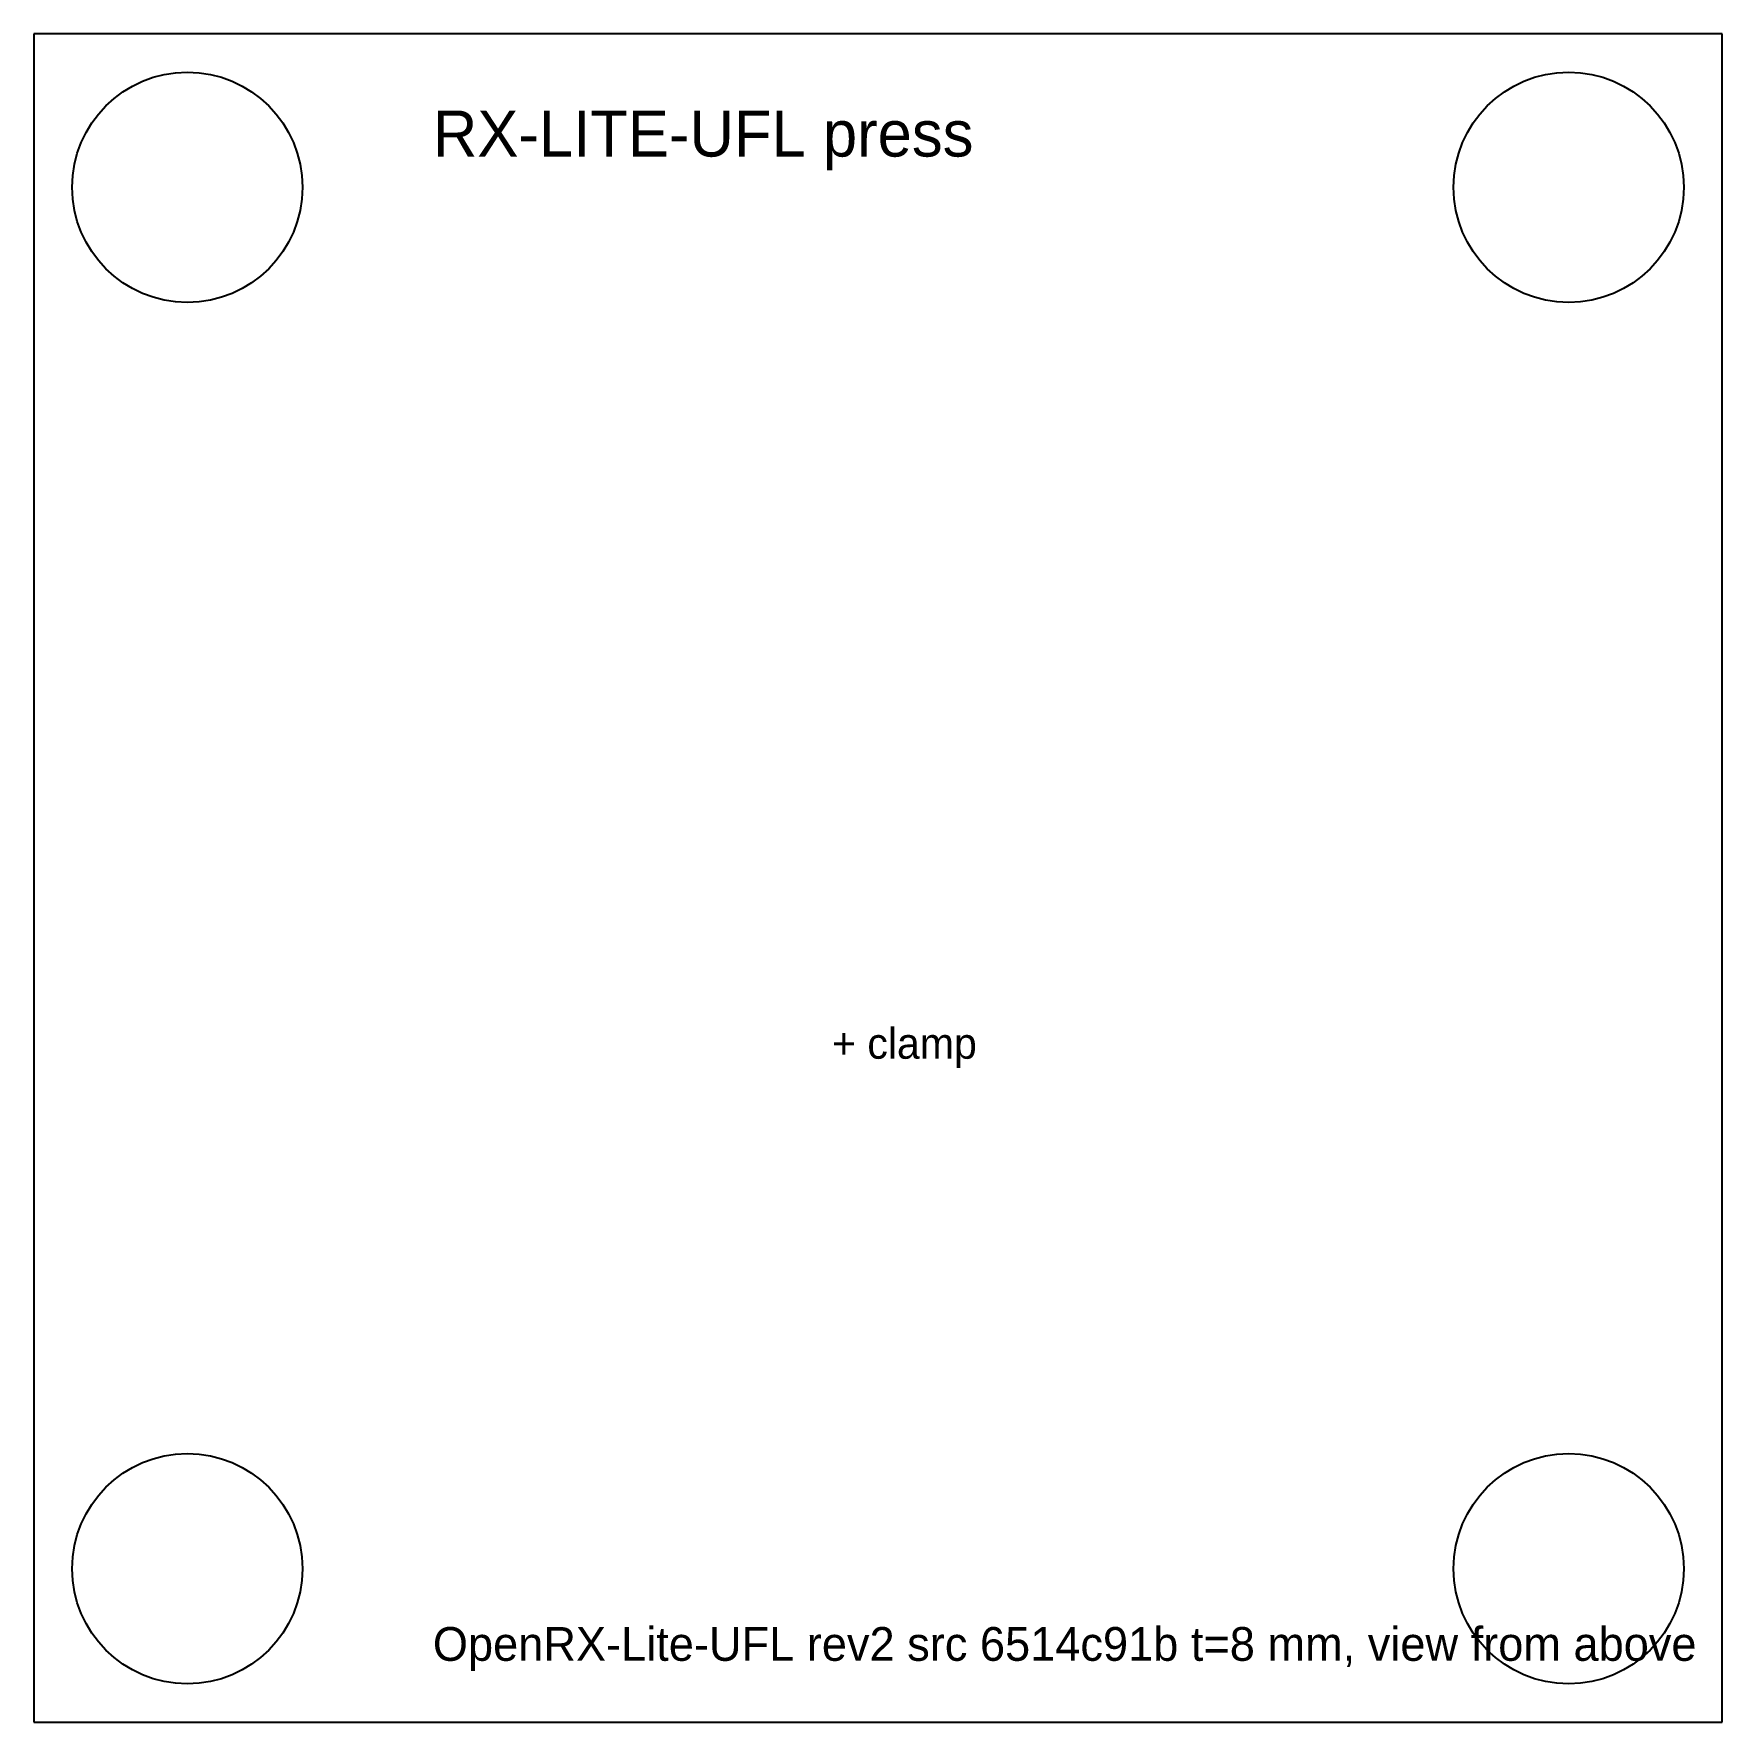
# Model space of a CAD drawing. Header units: millimetres. Extents: x -55 to 55, y -55 to 55.
import ezdxf

# ---------------------------------------------------------------- set-up
doc = ezdxf.new("R2010")
doc.units = ezdxf.units.MM

msp = doc.modelspace()

# ---------------------------------------------------------------- linework, layer by layer
at = {"layer": 'CUT'}
for p, q in [((55, 55), (-55, 55)), ((-55, 55), (-55, -55)), ((55, -55), (55, 55)), ((-55, -55), (55, -55))]:
    msp.add_line(p, q, dxfattribs=at)
for centre in [(-45, 45), (45, 45), (-45, -45), (45, -45)]:
    msp.add_circle(centre, 7.5, dxfattribs=at)

# ---------------------------------------------------------------- texts
at = {"layer": 'ENGRAVE'}
for s, height, p in [('RX-LITE-UFL press', 3, (-29, 47)), ('+ clamp', 2, (-3, -11.775)), ('OpenRX-Lite-UFL rev2 src 6514c91b t=8 mm, view from above', 2.2, (-29, -51))]:
    msp.add_text(s, height=height, dxfattribs=at).set_placement(p)

doc.saveas('drawing.dxf')
